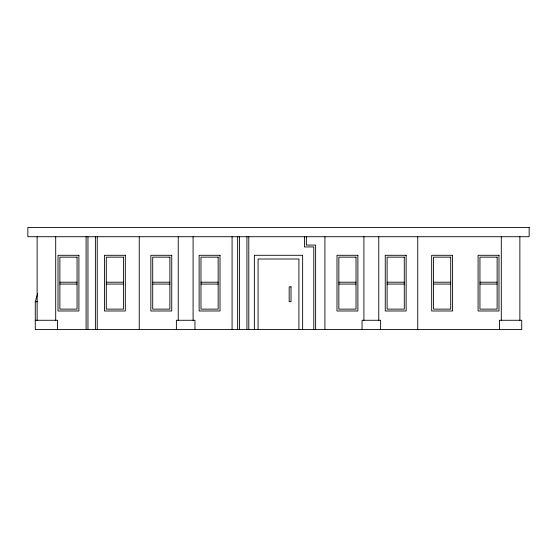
<?xml version="1.0" encoding="UTF-8"?>
<svg xmlns="http://www.w3.org/2000/svg" width="557" height="557" viewBox="0 0 557 557"><rect width="100%" height="100%" fill="white"/><g stroke="black" fill="none" stroke-linecap="round" stroke-linejoin="round"><path stroke-width="0.84" d="M499.441 329.556L499.441 320.275L521.721 320.275L521.721 329.556L35.279 329.556L35.279 301.706L37.695 293.636M59.878 282.211L77.054 282.211M106.296 282.211L123.466 282.211M152.709 282.211L169.885 282.211M200.986 282.211L218.156 282.211M338.844 282.211L356.014 282.211M387.115 282.211L404.291 282.211M433.534 282.211L450.704 282.211M479.946 282.211L497.123 282.211M59.878 284.07L77.054 284.07M106.296 284.07L123.466 284.07M152.709 284.07L169.885 284.07M200.986 284.07L218.156 284.07M338.844 284.07L356.014 284.07M387.115 284.07L404.291 284.07M433.534 284.07L450.704 284.07M479.946 284.07L497.123 284.07M35.279 301.706L37.848 301.706M35.279 320.275L57.559 320.275L57.559 329.556M519.869 236.725L519.869 320.275M501.3 236.725L501.3 320.275M417.75 236.725L417.75 329.556M380.619 329.556L380.619 320.275L362.05 320.275L362.05 329.556M378.76 236.725L378.76 320.275M363.909 236.725L363.909 320.275M324.919 236.725L324.919 329.556M315.631 329.556L315.631 245.08L306.35 245.08L306.35 236.725M313.779 329.556L313.779 246.939L304.491 246.939L304.491 236.725M302.639 329.556L302.639 255.294L254.361 255.294L254.361 329.556M298.921 329.556L298.921 259.005L258.079 259.005L258.079 329.556M248.791 236.725L248.791 329.556M246.939 236.725L246.939 329.556M239.51 236.725L239.51 329.556M237.651 236.725L237.651 329.556M232.081 236.725L232.081 329.556M194.95 329.556L194.95 320.275L176.381 320.275L176.381 329.556M193.091 236.725L193.091 320.275M178.24 236.725L178.24 320.275M139.25 236.725L139.25 329.556M97.245 236.725L97.245 329.556M95.386 236.725L95.386 329.556M87.957 236.725L87.957 329.556M86.105 236.725L86.105 329.556M55.7 236.725L55.7 320.275M37.131 236.725L37.131 320.275M529.15 227.444L27.85 227.444L27.85 236.725L529.15 236.725L529.15 227.444M78.906 255.294L58.019 255.294L58.019 310.994L78.906 310.994L78.906 255.294M125.325 255.294L104.438 255.294L104.438 310.994L125.325 310.994L125.325 255.294M171.744 255.294L150.856 255.294L150.856 310.994L171.744 310.994L171.744 255.294M220.015 255.294L199.127 255.294L199.127 310.994L220.015 310.994L220.015 255.294M357.873 255.294L336.985 255.294L336.985 310.994L357.873 310.994L357.873 255.294M406.144 255.294L385.256 255.294L385.256 310.994L406.144 310.994L406.144 255.294M452.562 255.294L431.675 255.294L431.675 310.994L452.562 310.994L452.562 255.294M498.981 255.294L478.094 255.294L478.094 310.994L498.981 310.994L498.981 255.294M77.054 257.146L59.878 257.146L59.878 309.135L77.054 309.135L77.054 257.146M123.466 257.146L106.296 257.146L106.296 309.135L123.466 309.135L123.466 257.146M169.885 257.146L152.709 257.146L152.709 309.135L169.885 309.135L169.885 257.146M218.156 257.146L200.986 257.146L200.986 309.135L218.156 309.135L218.156 257.146M356.014 257.146L338.844 257.146L338.844 309.135L356.014 309.135L356.014 257.146M404.291 257.146L387.115 257.146L387.115 309.135L404.291 309.135L404.291 257.146M450.704 257.146L433.534 257.146L433.534 309.135L450.704 309.135L450.704 257.146M497.123 257.146L479.946 257.146L479.946 309.135L497.123 309.135L497.123 257.146M291.033 286.855L289.174 286.855L289.174 301.706L291.033 301.706L291.033 286.855"/></g></svg>
